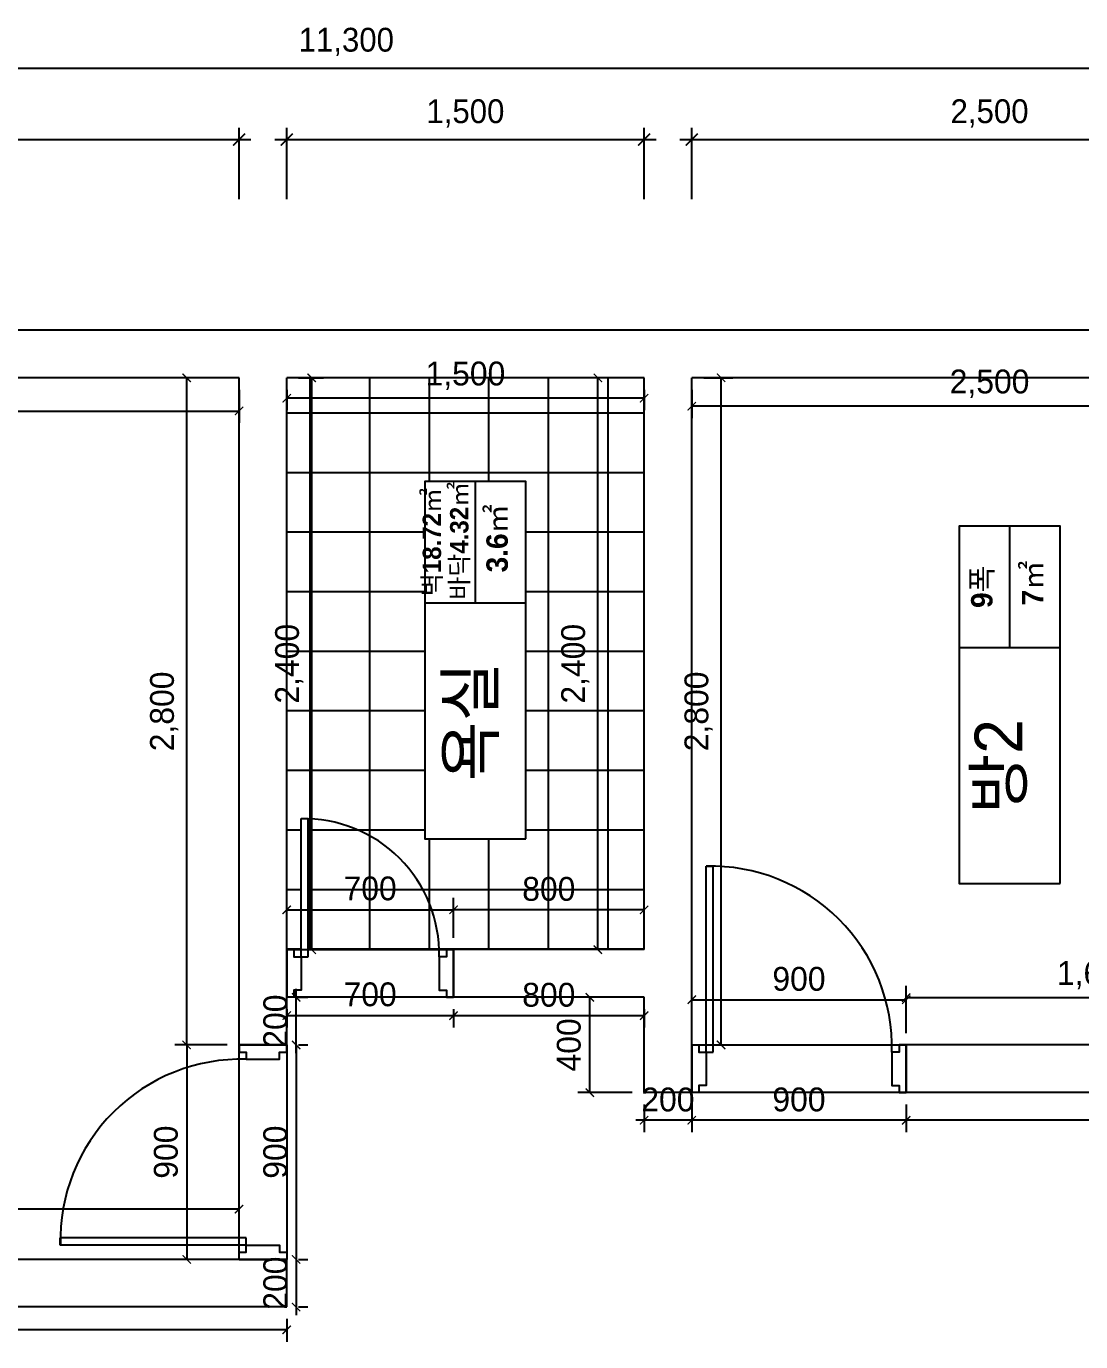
# Model space of a CAD drawing. Header units: inches. Extents: x 261411 to 598054, y 5888 to 34411.
# Drawn here: x 290924 to 295350, y 28890 to 34411 of the extents above; entities that cross this region are included whole.
import ezdxf
from ezdxf.enums import TextEntityAlignment as Align

# ---------------------------------------------------------------- set-up
doc = ezdxf.new("R2010")
doc.units = ezdxf.units.IN
doc.header["$LTSCALE"] = 50
doc.header["$MEASUREMENT"] = 0
for name, color, linetype in [('02-WAL', 2, 'Continuous'), ('03-TEXT', 3, 'Continuous'), ('04-WIN TEXT', 4, 'Continuous'), ('07-DIM', 5, 'Continuous'), ('07-DIM WAL', 5, 'Continuous'), ('08-HAT', 8, 'Continuous'), ('253', 253, 'Continuous'), ('도면층2', 2, 'Continuous'), ('도면층4', 4, 'Continuous'), ('도면층5', 5, 'Continuous')]:
    doc.layers.add(name, color=color, linetype=linetype)
doc.styles.add('HY 울릉도 L', font='')
doc.styles.add('넥슨고딕', font='NEXONLv1GothicBold.ttf')
doc.styles.add('마감재', font='stylu.ttf')
doc.styles.add('코레일둥고', font='Korail_Round_Gothic_Medium.ttf')
doc.styles.get('HY 울릉도 L').set_extended_font_data('HY울릉도L')
doc.dimstyles.new('50', dxfattribs={"dimscale": 50, "dimtxt": 2, "dimasz": 1, "dimexe": 1, "dimexo": 1, "dimgap": 1, "dimtad": 1, "dimdec": 0, "dimrnd": 0.05, "dimdsep": 46, "dimlunit": 6, "dimtxsty": 'HY 울릉도 L', "dimblk": 'ARCHTICK', "dimcen": 2.5, "dimdle": 1, "dimclrd": 133, "dimclre": 133, "dimclrt": 30, "dimadec": 0, "dimazin": 0, "dimtfac": 1, "dimtdec": 0, "dimtix": 1, "dimtmove": 2, "dimatfit": 3, "dimldrblk": 'ARCHTICK', "dimfxl": 1, "dimlwd": -1, "dimlwe": -1, "dimarcsym": 0})
doc.dimstyles.new('벽치수 Copy of DIM-50', dxfattribs={"dimscale": 50, "dimtxt": 2, "dimasz": 0.7, "dimexe": 1, "dimexo": 1, "dimgap": 0.7, "dimtad": 1, "dimdec": 0, "dimzin": 1, "dimdsep": 46, "dimlunit": 6, "dimtxsty": '마감재', "dimblk": 'ARCHTICK', "dimcen": -0.09, "dimclrd": 256, "dimclre": 256, "dimclrt": 3, "dimadec": 0, "dimazin": 0, "dimtfac": 1, "dimtdec": 0, "dimtix": 1, "dimtmove": 2, "dimatfit": 0, "dimldrblk": 'ARCHTICK', "dimfxl": 1, "dimtolj": 1, "dimtzin": 0, "dimarcsym": 0})

# ---------------------------------------------------------------- blocks, each defined once
blk = doc.blocks.new('_ArchTick')
at = {"color": 0, "linetype": 'ByBlock', "const_width": 0.15}
blk.add_lwpolyline([(-0.5, -0.5), (0.5, 0.5)], dxfattribs=at)
blk = doc.blocks.new('*D60')
at = {"layer": '07-DIM', "color": 133}
for p, q in [((288117.1, 33685.4), (288117.1, 33985.4)), ((291817.1, 33685.4), (291817.1, 33985.4)), ((288067.1, 33935.4), (291867.1, 33935.4))]:
    blk.add_line(p, q, dxfattribs=at)
at = {"layer": 'Defpoints', "color": 0}
for p in [(291817.1, 33935.4), (288117.1, 33635.4), (291817.1, 33635.4)]:
    blk.add_point(p, dxfattribs=at)
at = {"layer": '07-DIM', "color": 133, "xscale": 50, "yscale": 50, "zscale": 50, "rotation": 180}
blk.add_blockref('_ArchTick', (288117.1, 33935.4), dxfattribs=at)
at = {"layer": '07-DIM', "color": 133, "xscale": 50, "yscale": 50, "zscale": 50}
blk.add_blockref('_ArchTick', (291817.1, 33935.4), dxfattribs=at)
at = {"layer": '07-DIM', "color": 30, "insert": (289967.1, 34045.4), "char_height": 100, "attachment_point": 5, "style": 'HY 울릉도 L'}
blk.add_mtext('3,700', dxfattribs=at)
blk = doc.blocks.new('*D61')
at = {"layer": '07-DIM', "color": 133}
for p, q in [((292017.1, 33685.4), (292017.1, 33985.4)), ((293517.1, 33685.4), (293517.1, 33985.4)), ((291967.1, 33935.4), (293567.1, 33935.4))]:
    blk.add_line(p, q, dxfattribs=at)
at = {"layer": 'Defpoints', "color": 0}
for p in [(293517.1, 33935.4), (292017.1, 33635.4), (293517.1, 33635.4)]:
    blk.add_point(p, dxfattribs=at)
at = {"layer": '07-DIM', "color": 133, "xscale": 50, "yscale": 50, "zscale": 50, "rotation": 180}
blk.add_blockref('_ArchTick', (292017.1, 33935.4), dxfattribs=at)
at = {"layer": '07-DIM', "color": 133, "xscale": 50, "yscale": 50, "zscale": 50}
blk.add_blockref('_ArchTick', (293517.1, 33935.4), dxfattribs=at)
at = {"layer": '07-DIM', "color": 30, "insert": (292767.1, 34045.3), "char_height": 100, "attachment_point": 5, "style": 'HY 울릉도 L'}
blk.add_mtext('1,500', dxfattribs=at)
blk = doc.blocks.new('*D62')
at = {"layer": '07-DIM', "color": 133}
for p, q in [((293717.1, 33685.4), (293717.1, 33985.4)), ((296217.1, 33685.4), (296217.1, 33985.4)), ((293667.1, 33935.4), (296267.1, 33935.4))]:
    blk.add_line(p, q, dxfattribs=at)
at = {"layer": 'Defpoints', "color": 0}
for p in [(296217.1, 33935.4), (293717.1, 33635.4), (296217.1, 33635.4)]:
    blk.add_point(p, dxfattribs=at)
at = {"layer": '07-DIM', "color": 133, "xscale": 50, "yscale": 50, "zscale": 50, "rotation": 180}
blk.add_blockref('_ArchTick', (293717.1, 33935.4), dxfattribs=at)
at = {"layer": '07-DIM', "color": 133, "xscale": 50, "yscale": 50, "zscale": 50}
blk.add_blockref('_ArchTick', (296217.1, 33935.4), dxfattribs=at)
at = {"layer": '07-DIM', "color": 30, "insert": (294967.1, 34045.3), "char_height": 100, "attachment_point": 5, "style": 'HY 울릉도 L'}
blk.add_mtext('2,500', dxfattribs=at)
blk = doc.blocks.new('*D66')
at = {"layer": '07-DIM', "color": 133}
for p, q in [((286567.1, 34235.4), (297967.1, 34235.4)), ((286617.1, 33685.4), (286617.1, 34285.4)), ((297917.1, 33685.4), (297917.1, 34285.4))]:
    blk.add_line(p, q, dxfattribs=at)
at = {"layer": 'Defpoints', "color": 0}
for p in [(297917.1, 34235.4), (286617.1, 33635.4), (297917.1, 33635.4)]:
    blk.add_point(p, dxfattribs=at)
at = {"layer": '07-DIM', "color": 133, "xscale": 50, "yscale": 50, "zscale": 50, "rotation": 180}
blk.add_blockref('_ArchTick', (286617.1, 34235.4), dxfattribs=at)
at = {"layer": '07-DIM', "color": 133, "xscale": 50, "yscale": 50, "zscale": 50}
blk.add_blockref('_ArchTick', (297917.1, 34235.4), dxfattribs=at)
at = {"layer": '07-DIM', "color": 30, "insert": (292267.1, 34345.4), "char_height": 100, "attachment_point": 5, "style": 'HY 울릉도 L'}
blk.add_mtext('11,300', dxfattribs=at)
blk = doc.blocks.new('*D95')
at = {"layer": '07-DIM WAL', "lineweight": -2}
for p, q in [((294617.1, 29885.4), (294617.1, 29768.9)), ((298117.1, 29885.4), (298117.1, 29768.9)), ((298117.1, 29818.9), (294617.1, 29818.9))]:
    blk.add_line(p, q, dxfattribs=at)
at = {"layer": 'Defpoints', "color": 0}
for p in [(294617.1, 29935.4), (298117.1, 29935.4), (294617.1, 29818.9)]:
    blk.add_point(p, dxfattribs=at)
at = {"layer": '07-DIM WAL', "lineweight": -2, "xscale": 35, "yscale": 35, "zscale": 35, "rotation": 180}
blk.add_blockref('_ArchTick', (294617.1, 29818.9), dxfattribs=at)
at = {"layer": '07-DIM WAL', "lineweight": -2, "xscale": 35, "yscale": 35, "zscale": 35}
blk.add_blockref('_ArchTick', (298117.1, 29818.9), dxfattribs=at)
at = {"layer": '07-DIM WAL', "color": 3, "insert": (296367.1, 29913.2), "char_height": 100, "attachment_point": 5, "style": '마감재'}
blk.add_mtext('\\A1;3,500', dxfattribs=at)
blk = doc.blocks.new('*D96')
at = {"layer": '07-DIM WAL', "lineweight": -2}
for p, q in [((293717.1, 29885.4), (293717.1, 29768.9)), ((294617.1, 29885.4), (294617.1, 29768.9)), ((294617.1, 29818.9), (293717.1, 29818.9))]:
    blk.add_line(p, q, dxfattribs=at)
at = {"layer": 'Defpoints', "color": 0}
for p in [(293717.1, 29935.4), (294617.1, 29935.4), (293717.1, 29818.9)]:
    blk.add_point(p, dxfattribs=at)
at = {"layer": '07-DIM WAL', "lineweight": -2, "xscale": 35, "yscale": 35, "zscale": 35, "rotation": 180}
blk.add_blockref('_ArchTick', (293717.1, 29818.9), dxfattribs=at)
at = {"layer": '07-DIM WAL', "lineweight": -2, "xscale": 35, "yscale": 35, "zscale": 35}
blk.add_blockref('_ArchTick', (294617.1, 29818.9), dxfattribs=at)
at = {"layer": '07-DIM WAL', "color": 3, "insert": (294167.1, 29905.9), "char_height": 100, "attachment_point": 5, "style": '마감재'}
blk.add_mtext('\\A1;900', dxfattribs=at)
blk = doc.blocks.new('*D97')
at = {"layer": '07-DIM WAL', "lineweight": -2}
for p, q in [((293517.1, 29885.4), (293517.1, 29768.9)), ((293717.1, 29885.4), (293717.1, 29768.9)), ((293752.1, 29818.9), (293482.1, 29818.9))]:
    blk.add_line(p, q, dxfattribs=at)
at = {"layer": 'Defpoints', "color": 0}
for p in [(293517.1, 29935.4), (293717.1, 29935.4), (293517.1, 29818.9)]:
    blk.add_point(p, dxfattribs=at)
at = {"layer": '07-DIM WAL', "lineweight": -2, "xscale": 35, "yscale": 35, "zscale": 35}
blk.add_blockref('_ArchTick', (293517.1, 29818.9), dxfattribs=at)
at = {"layer": '07-DIM WAL', "lineweight": -2, "xscale": 35, "yscale": 35, "zscale": 35, "rotation": 180}
blk.add_blockref('_ArchTick', (293717.1, 29818.9), dxfattribs=at)
at = {"layer": '07-DIM WAL', "color": 3, "insert": (293617.1, 29905.6), "char_height": 100, "attachment_point": 5, "style": '마감재'}
blk.add_mtext('\\A1;200', dxfattribs=at)
blk = doc.blocks.new('*D98')
at = {"layer": '07-DIM WAL', "lineweight": -2}
for p, q in [((293467.1, 30335.4), (293239.1, 30335.4)), ((293289.1, 29935.4), (293289.1, 30335.4)), ((293467.1, 29935.4), (293239.1, 29935.4))]:
    blk.add_line(p, q, dxfattribs=at)
at = {"layer": 'Defpoints', "color": 0}
for p in [(293289.1, 30335.4), (293517.1, 30335.4), (293517.1, 29935.4)]:
    blk.add_point(p, dxfattribs=at)
at = {"layer": '07-DIM WAL', "lineweight": -2, "xscale": 35, "yscale": 35, "zscale": 35}
for p, rotation in [((293289.1, 30335.4), 90), ((293289.1, 29935.4), 270)]:
    blk.add_blockref('_ArchTick', p, dxfattribs=dict(at, rotation=rotation))
at = {"layer": '07-DIM WAL', "color": 3, "insert": (293201.5, 30135.4), "char_height": 100, "attachment_point": 5, "rotation": 90, "style": '마감재'}
blk.add_mtext('\\A1;400', dxfattribs=at)
blk = doc.blocks.new('*D99')
at = {"layer": '07-DIM WAL', "lineweight": -2}
for p, q in [((292717.1, 30285.4), (292717.1, 30208.1)), ((293517.1, 30258.1), (292717.1, 30258.1)), ((293517.1, 30285.4), (293517.1, 30208.1))]:
    blk.add_line(p, q, dxfattribs=at)
at = {"layer": 'Defpoints', "color": 0}
for p in [(292717.1, 30335.4), (293517.1, 30335.4), (292717.1, 30258.1)]:
    blk.add_point(p, dxfattribs=at)
at = {"layer": '07-DIM WAL', "lineweight": -2, "xscale": 35, "yscale": 35, "zscale": 35, "rotation": 180}
blk.add_blockref('_ArchTick', (292717.1, 30258.1), dxfattribs=at)
at = {"layer": '07-DIM WAL', "lineweight": -2, "xscale": 35, "yscale": 35, "zscale": 35}
blk.add_blockref('_ArchTick', (293517.1, 30258.1), dxfattribs=at)
at = {"layer": '07-DIM WAL', "color": 3, "insert": (293117.1, 30345.2), "char_height": 100, "attachment_point": 5, "style": '마감재'}
blk.add_mtext('\\A1;800', dxfattribs=at)
blk = doc.blocks.new('*D100')
at = {"layer": '07-DIM WAL', "lineweight": -2}
for p, q in [((292017.1, 30285.4), (292017.1, 30208.1)), ((292717.1, 30258.1), (292017.1, 30258.1)), ((292717.1, 30285.4), (292717.1, 30208.1))]:
    blk.add_line(p, q, dxfattribs=at)
at = {"layer": 'Defpoints', "color": 0}
for p in [(292017.1, 30335.4), (292717.1, 30335.4), (292017.1, 30258.1)]:
    blk.add_point(p, dxfattribs=at)
at = {"layer": '07-DIM WAL', "lineweight": -2, "xscale": 35, "yscale": 35, "zscale": 35, "rotation": 180}
blk.add_blockref('_ArchTick', (292017.1, 30258.1), dxfattribs=at)
at = {"layer": '07-DIM WAL', "lineweight": -2, "xscale": 35, "yscale": 35, "zscale": 35}
blk.add_blockref('_ArchTick', (292717.1, 30258.1), dxfattribs=at)
at = {"layer": '07-DIM WAL', "color": 3, "insert": (292367.1, 30347.1), "char_height": 100, "attachment_point": 5, "style": '마감재'}
blk.add_mtext('\\A1;700', dxfattribs=at)
blk = doc.blocks.new('*D101')
at = {"layer": '07-DIM WAL', "lineweight": -2}
for p, q in [((292056.4, 30100.4), (292056.4, 30370.4)), ((292067.1, 30335.4), (292106.4, 30335.4)), ((292067.1, 30135.4), (292106.4, 30135.4))]:
    blk.add_line(p, q, dxfattribs=at)
at = {"layer": 'Defpoints', "color": 0}
for p in [(292017.1, 30335.4), (292056.4, 30335.4), (292017.1, 30135.4)]:
    blk.add_point(p, dxfattribs=at)
at = {"layer": '07-DIM WAL', "lineweight": -2, "xscale": 35, "yscale": 35, "zscale": 35}
for p, rotation in [((292056.4, 30335.4), 270), ((292056.4, 30135.4), 90)]:
    blk.add_blockref('_ArchTick', p, dxfattribs=dict(at, rotation=rotation))
at = {"layer": '07-DIM WAL', "color": 3, "insert": (291969.6, 30235.4), "char_height": 100, "attachment_point": 5, "rotation": 90, "style": '마감재'}
blk.add_mtext('\\A1;200', dxfattribs=at)
blk = doc.blocks.new('*D102')
at = {"layer": '07-DIM WAL', "lineweight": -2}
for p, q in [((292056.4, 30135.4), (292056.4, 29235.4)), ((292067.1, 30135.4), (292106.4, 30135.4)), ((292067.1, 29235.4), (292106.4, 29235.4))]:
    blk.add_line(p, q, dxfattribs=at)
at = {"layer": 'Defpoints', "color": 0}
for p in [(292017.1, 30135.4), (292017.1, 29235.4), (292056.4, 29235.4)]:
    blk.add_point(p, dxfattribs=at)
at = {"layer": '07-DIM WAL', "lineweight": -2, "xscale": 35, "yscale": 35, "zscale": 35}
for p, rotation in [((292056.4, 30135.4), 90), ((292056.4, 29235.4), 270)]:
    blk.add_blockref('_ArchTick', p, dxfattribs=dict(at, rotation=rotation))
at = {"layer": '07-DIM WAL', "color": 3, "insert": (291969.4, 29685.4), "char_height": 100, "attachment_point": 5, "rotation": 90, "style": '마감재'}
blk.add_mtext('\\A1;900', dxfattribs=at)
blk = doc.blocks.new('*D103')
at = {"layer": '07-DIM WAL', "lineweight": -2}
for p, q in [((292056.4, 29270.4), (292056.4, 29000.4)), ((292067.1, 29235.4), (292106.4, 29235.4)), ((292067.1, 29035.4), (292106.4, 29035.4))]:
    blk.add_line(p, q, dxfattribs=at)
at = {"layer": 'Defpoints', "color": 0}
for p in [(292017.1, 29235.4), (292017.1, 29035.4), (292056.4, 29035.4)]:
    blk.add_point(p, dxfattribs=at)
at = {"layer": '07-DIM WAL', "lineweight": -2, "xscale": 35, "yscale": 35, "zscale": 35}
for p, rotation in [((292056.4, 29235.4), 270), ((292056.4, 29035.4), 90)]:
    blk.add_blockref('_ArchTick', p, dxfattribs=dict(at, rotation=rotation))
at = {"layer": '07-DIM WAL', "color": 3, "insert": (291969.6, 29135.4), "char_height": 100, "attachment_point": 5, "rotation": 90, "style": '마감재'}
blk.add_mtext('\\A1;200', dxfattribs=at)
blk = doc.blocks.new('*D104')
at = {"layer": '07-DIM WAL', "lineweight": -2}
for p, q in [((288417.1, 28985.4), (288417.1, 28889.7)), ((292017.1, 28939.7), (288417.1, 28939.7)), ((292017.1, 28985.4), (292017.1, 28889.7))]:
    blk.add_line(p, q, dxfattribs=at)
at = {"layer": 'Defpoints', "color": 0}
for p in [(288417.1, 29035.4), (292017.1, 29035.4), (288417.1, 28939.7)]:
    blk.add_point(p, dxfattribs=at)
at = {"layer": '07-DIM WAL', "lineweight": -2, "xscale": 35, "yscale": 35, "zscale": 35, "rotation": 180}
blk.add_blockref('_ArchTick', (288417.1, 28939.7), dxfattribs=at)
at = {"layer": '07-DIM WAL', "lineweight": -2, "xscale": 35, "yscale": 35, "zscale": 35}
blk.add_blockref('_ArchTick', (292017.1, 28939.7), dxfattribs=at)
at = {"layer": '07-DIM WAL', "color": 3, "insert": (290217.1, 29034.1), "char_height": 100, "attachment_point": 5, "style": '마감재'}
blk.add_mtext('\\A1;3,600', dxfattribs=at)
blk = doc.blocks.new('*D136')
at = {"layer": '07-DIM WAL', "lineweight": -2}
for p, q in [((288117.1, 32885.4), (288117.1, 32746.1)), ((291817.1, 32885.4), (291817.1, 32746.1)), ((288117.1, 32796.1), (291817.1, 32796.1))]:
    blk.add_line(p, q, dxfattribs=at)
at = {"layer": 'Defpoints', "color": 0}
for p in [(288117.1, 32935.4), (291817.1, 32935.4), (291817.1, 32796.1)]:
    blk.add_point(p, dxfattribs=at)
at = {"layer": '07-DIM WAL', "lineweight": -2, "xscale": 35, "yscale": 35, "zscale": 35, "rotation": 180}
blk.add_blockref('_ArchTick', (288117.1, 32796.1), dxfattribs=at)
at = {"layer": '07-DIM WAL', "lineweight": -2, "xscale": 35, "yscale": 35, "zscale": 35}
blk.add_blockref('_ArchTick', (291817.1, 32796.1), dxfattribs=at)
at = {"layer": '07-DIM WAL', "color": 3, "insert": (289967.1, 32890.5), "char_height": 100, "attachment_point": 5, "style": '마감재'}
blk.add_mtext('\\A1;3,700', dxfattribs=at)
blk = doc.blocks.new('*D137')
at = {"layer": '07-DIM WAL', "lineweight": -2}
for p, q in [((291767.1, 32935.4), (291547.2, 32935.4)), ((291597.2, 30135.4), (291597.2, 32935.4)), ((291767.1, 30135.4), (291547.2, 30135.4))]:
    blk.add_line(p, q, dxfattribs=at)
at = {"layer": 'Defpoints', "color": 0}
for p in [(291597.2, 32935.4), (291817.1, 32935.4), (291817.1, 30135.4)]:
    blk.add_point(p, dxfattribs=at)
at = {"layer": '07-DIM WAL', "lineweight": -2, "xscale": 35, "yscale": 35, "zscale": 35}
for p, rotation in [((291597.2, 32935.4), 90), ((291597.2, 30135.4), 270)]:
    blk.add_blockref('_ArchTick', p, dxfattribs=dict(at, rotation=rotation))
at = {"layer": '07-DIM WAL', "color": 3, "insert": (291502.8, 31535.4), "char_height": 100, "attachment_point": 5, "rotation": 90, "style": '마감재'}
blk.add_mtext('\\A1;2,800', dxfattribs=at)
blk = doc.blocks.new('*D138')
at = {"layer": '07-DIM WAL', "lineweight": -2}
for p, q in [((291767.1, 30135.4), (291547.2, 30135.4)), ((291597.2, 30135.4), (291597.2, 29235.4)), ((291767.1, 29235.4), (291547.2, 29235.4))]:
    blk.add_line(p, q, dxfattribs=at)
at = {"layer": 'Defpoints', "color": 0}
for p in [(291817.1, 30135.4), (291597.2, 29235.4), (291817.1, 29235.4)]:
    blk.add_point(p, dxfattribs=at)
at = {"layer": '07-DIM WAL', "lineweight": -2, "xscale": 35, "yscale": 35, "zscale": 35}
for p, rotation in [((291597.2, 30135.4), 90), ((291597.2, 29235.4), 270)]:
    blk.add_blockref('_ArchTick', p, dxfattribs=dict(at, rotation=rotation))
at = {"layer": '07-DIM WAL', "color": 3, "insert": (291510.2, 29685.4), "char_height": 100, "attachment_point": 5, "rotation": 90, "style": '마감재'}
blk.add_mtext('\\A1;900', dxfattribs=at)
blk = doc.blocks.new('*D69')
at = {"layer": '07-DIM WAL', "lineweight": -2}
for p, q in [((288117.1, 29285.4), (288117.1, 29496.3)), ((291817.1, 29285.4), (291817.1, 29496.3)), ((291817.1, 29446.3), (288117.1, 29446.3))]:
    blk.add_line(p, q, dxfattribs=at)
at = {"layer": 'Defpoints', "color": 0}
for p in [(288117.1, 29446.3), (288117.1, 29235.4), (291817.1, 29235.4)]:
    blk.add_point(p, dxfattribs=at)
at = {"layer": '07-DIM WAL', "lineweight": -2, "xscale": 35, "yscale": 35, "zscale": 35, "rotation": 180}
blk.add_blockref('_ArchTick', (288117.1, 29446.3), dxfattribs=at)
at = {"layer": '07-DIM WAL', "lineweight": -2, "xscale": 35, "yscale": 35, "zscale": 35}
blk.add_blockref('_ArchTick', (291817.1, 29446.3), dxfattribs=at)
at = {"layer": '07-DIM WAL', "color": 3, "insert": (289967.1, 29540.6), "char_height": 100, "attachment_point": 5, "style": '마감재'}
blk.add_mtext('\\A1;3,700', dxfattribs=at)
blk = doc.blocks.new('*D139')
at = {"layer": '07-DIM WAL', "lineweight": -2}
for p, q in [((293767.1, 32935.4), (293890.2, 32935.4)), ((293840.2, 30135.4), (293840.2, 32935.4)), ((293767.1, 30135.4), (293890.2, 30135.4))]:
    blk.add_line(p, q, dxfattribs=at)
at = {"layer": 'Defpoints', "color": 0}
for p in [(293717.1, 32935.4), (293840.2, 32935.4), (293717.1, 30135.4)]:
    blk.add_point(p, dxfattribs=at)
at = {"layer": '07-DIM WAL', "lineweight": -2, "xscale": 35, "yscale": 35, "zscale": 35}
for p, rotation in [((293840.2, 32935.4), 90), ((293840.2, 30135.4), 270)]:
    blk.add_blockref('_ArchTick', p, dxfattribs=dict(at, rotation=rotation))
at = {"layer": '07-DIM WAL', "color": 3, "insert": (293745.9, 31535.4), "char_height": 100, "attachment_point": 5, "rotation": 90, "style": '마감재'}
blk.add_mtext('\\A1;2,800', dxfattribs=at)
blk = doc.blocks.new('*D140')
at = {"layer": '07-DIM WAL', "lineweight": -2}
for p, q in [((293717.1, 30185.4), (293717.1, 30375.1)), ((294617.1, 30185.4), (294617.1, 30375.1)), ((293717.1, 30325.1), (294617.1, 30325.1))]:
    blk.add_line(p, q, dxfattribs=at)
at = {"layer": 'Defpoints', "color": 0}
for p in [(294617.1, 30325.1), (293717.1, 30135.4), (294617.1, 30135.4)]:
    blk.add_point(p, dxfattribs=at)
at = {"layer": '07-DIM WAL', "lineweight": -2, "xscale": 35, "yscale": 35, "zscale": 35, "rotation": 180}
blk.add_blockref('_ArchTick', (293717.1, 30325.1), dxfattribs=at)
at = {"layer": '07-DIM WAL', "lineweight": -2, "xscale": 35, "yscale": 35, "zscale": 35}
blk.add_blockref('_ArchTick', (294617.1, 30325.1), dxfattribs=at)
at = {"layer": '07-DIM WAL', "color": 3, "insert": (294167.1, 30412.1), "char_height": 100, "attachment_point": 5, "style": '마감재'}
blk.add_mtext('\\A1;900', dxfattribs=at)
blk = doc.blocks.new('*D141')
at = {"layer": '07-DIM WAL', "lineweight": -2}
for p, q in [((294617.1, 30185.4), (294617.1, 30383.9)), ((296217.1, 30185.4), (296217.1, 30383.9)), ((294617.1, 30333.9), (296217.1, 30333.9))]:
    blk.add_line(p, q, dxfattribs=at)
at = {"layer": 'Defpoints', "color": 0}
for p in [(296217.1, 30333.9), (294617.1, 30135.4), (296217.1, 30135.4)]:
    blk.add_point(p, dxfattribs=at)
at = {"layer": '07-DIM WAL', "lineweight": -2, "xscale": 35, "yscale": 35, "zscale": 35, "rotation": 180}
blk.add_blockref('_ArchTick', (294617.1, 30333.9), dxfattribs=at)
at = {"layer": '07-DIM WAL', "lineweight": -2, "xscale": 35, "yscale": 35, "zscale": 35}
blk.add_blockref('_ArchTick', (296217.1, 30333.9), dxfattribs=at)
at = {"layer": '07-DIM WAL', "color": 3, "insert": (295417.1, 30428.3), "char_height": 100, "attachment_point": 5, "style": '마감재'}
blk.add_mtext('\\A1;1,600', dxfattribs=at)
blk = doc.blocks.new('*D145')
at = {"layer": '07-DIM WAL', "lineweight": -2}
for p, q in [((293717.1, 32885.4), (293717.1, 32766.5)), ((296217.1, 32885.4), (296217.1, 32766.5)), ((296217.1, 32816.5), (293717.1, 32816.5))]:
    blk.add_line(p, q, dxfattribs=at)
at = {"layer": 'Defpoints', "color": 0}
for p in [(293717.1, 32935.4), (296217.1, 32935.4), (293717.1, 32816.5)]:
    blk.add_point(p, dxfattribs=at)
at = {"layer": '07-DIM WAL', "lineweight": -2, "xscale": 35, "yscale": 35, "zscale": 35, "rotation": 180}
blk.add_blockref('_ArchTick', (293717.1, 32816.5), dxfattribs=at)
at = {"layer": '07-DIM WAL', "lineweight": -2, "xscale": 35, "yscale": 35, "zscale": 35}
blk.add_blockref('_ArchTick', (296217.1, 32816.5), dxfattribs=at)
at = {"layer": '07-DIM WAL', "color": 3, "insert": (294967.1, 32910.8), "char_height": 100, "attachment_point": 5, "style": '마감재'}
blk.add_mtext('\\A1;2,500', dxfattribs=at)
blk = doc.blocks.new('*D152')
at = {"layer": '07-DIM WAL', "lineweight": -2}
for p, q in [((292717.1, 30585.4), (292717.1, 30752.6)), ((293517.1, 30702.6), (292717.1, 30702.6)), ((293517.1, 30585.4), (293517.1, 30752.6))]:
    blk.add_line(p, q, dxfattribs=at)
at = {"layer": 'Defpoints', "color": 0}
for p in [(292717.1, 30702.6), (292717.1, 30535.4), (293517.1, 30535.4)]:
    blk.add_point(p, dxfattribs=at)
at = {"layer": '07-DIM WAL', "lineweight": -2, "xscale": 35, "yscale": 35, "zscale": 35, "rotation": 180}
blk.add_blockref('_ArchTick', (292717.1, 30702.6), dxfattribs=at)
at = {"layer": '07-DIM WAL', "lineweight": -2, "xscale": 35, "yscale": 35, "zscale": 35}
blk.add_blockref('_ArchTick', (293517.1, 30702.6), dxfattribs=at)
at = {"layer": '07-DIM WAL', "color": 3, "insert": (293117.1, 30789.7), "char_height": 100, "attachment_point": 5, "style": '마감재'}
blk.add_mtext('\\A1;800', dxfattribs=at)
blk = doc.blocks.new('*D153')
at = {"layer": '07-DIM WAL', "lineweight": -2}
for p, q in [((293467.1, 32935.4), (293272.9, 32935.4)), ((293322.9, 30535.4), (293322.9, 32935.4)), ((293467.1, 30535.4), (293272.9, 30535.4))]:
    blk.add_line(p, q, dxfattribs=at)
at = {"layer": 'Defpoints', "color": 0}
for p in [(293322.9, 32935.4), (293517.1, 32935.4), (293517.1, 30535.4)]:
    blk.add_point(p, dxfattribs=at)
at = {"layer": '07-DIM WAL', "lineweight": -2, "xscale": 35, "yscale": 35, "zscale": 35}
for p, rotation in [((293322.9, 32935.4), 90), ((293322.9, 30535.4), 270)]:
    blk.add_blockref('_ArchTick', p, dxfattribs=dict(at, rotation=rotation))
at = {"layer": '07-DIM WAL', "color": 3, "insert": (293228.5, 31735.4), "char_height": 100, "attachment_point": 5, "rotation": 90, "style": '마감재'}
blk.add_mtext('\\A1;2,400', dxfattribs=at)
blk = doc.blocks.new('*D154')
at = {"layer": '07-DIM WAL', "lineweight": -2}
for p, q in [((292017.1, 32885.4), (292017.1, 32799.9)), ((293517.1, 32885.4), (293517.1, 32799.9)), ((293517.1, 32849.9), (292017.1, 32849.9))]:
    blk.add_line(p, q, dxfattribs=at)
at = {"layer": 'Defpoints', "color": 0}
for p in [(292017.1, 32935.4), (293517.1, 32935.4), (292017.1, 32849.9)]:
    blk.add_point(p, dxfattribs=at)
at = {"layer": '07-DIM WAL', "lineweight": -2, "xscale": 35, "yscale": 35, "zscale": 35, "rotation": 180}
blk.add_blockref('_ArchTick', (292017.1, 32849.9), dxfattribs=at)
at = {"layer": '07-DIM WAL', "lineweight": -2, "xscale": 35, "yscale": 35, "zscale": 35}
blk.add_blockref('_ArchTick', (293517.1, 32849.9), dxfattribs=at)
at = {"layer": '07-DIM WAL', "color": 3, "insert": (292767.1, 32944.3), "char_height": 100, "attachment_point": 5, "style": '마감재'}
blk.add_mtext('\\A1;1,500', dxfattribs=at)
blk = doc.blocks.new('*D155')
at = {"layer": '07-DIM WAL', "lineweight": -2}
for p, q in [((292017.1, 30585.4), (292017.1, 30752.6)), ((292017.1, 30702.6), (292717.1, 30702.6)), ((292717.1, 30585.4), (292717.1, 30752.6))]:
    blk.add_line(p, q, dxfattribs=at)
at = {"layer": 'Defpoints', "color": 0}
for p in [(292717.1, 30702.6), (292017.1, 30535.4), (292717.1, 30535.4)]:
    blk.add_point(p, dxfattribs=at)
at = {"layer": '07-DIM WAL', "lineweight": -2, "xscale": 35, "yscale": 35, "zscale": 35, "rotation": 180}
blk.add_blockref('_ArchTick', (292017.1, 30702.6), dxfattribs=at)
at = {"layer": '07-DIM WAL', "lineweight": -2, "xscale": 35, "yscale": 35, "zscale": 35}
blk.add_blockref('_ArchTick', (292717.1, 30702.6), dxfattribs=at)
at = {"layer": '07-DIM WAL', "color": 3, "insert": (292367.1, 30791.6), "char_height": 100, "attachment_point": 5, "style": '마감재'}
blk.add_mtext('\\A1;700', dxfattribs=at)
blk = doc.blocks.new('*D156')
at = {"layer": '07-DIM WAL', "lineweight": -2}
for p, q in [((292067.1, 32935.4), (292172, 32935.4)), ((292122, 30535.4), (292122, 32935.4)), ((292067.1, 30535.4), (292172, 30535.4))]:
    blk.add_line(p, q, dxfattribs=at)
at = {"layer": 'Defpoints', "color": 0}
for p in [(292017.1, 32935.4), (292122, 32935.4), (292017.1, 30535.4)]:
    blk.add_point(p, dxfattribs=at)
at = {"layer": '07-DIM WAL', "lineweight": -2, "xscale": 35, "yscale": 35, "zscale": 35}
for p, rotation in [((292122, 32935.4), 90), ((292122, 30535.4), 270)]:
    blk.add_blockref('_ArchTick', p, dxfattribs=dict(at, rotation=rotation))
at = {"layer": '07-DIM WAL', "color": 3, "insert": (292027.7, 31735.4), "char_height": 100, "attachment_point": 5, "rotation": 90, "style": '마감재'}
blk.add_mtext('\\A1;2,400', dxfattribs=at)

msp = doc.modelspace()

# ---------------------------------------------------------------- hatches: boundary and pattern name
at = {"layer": '08-HAT'}
h = msp.add_hatch(dxfattribs=at)
h.set_pattern_fill('NET', color=256, scale=2000, angle=90)
h.set_pattern_definition([(90, (324365.73, -21461.7), (-250, 2e-14), []), (180, (324365.73, -21461.7), (-3e-14, -250), [])])
h.paths.add_polyline_path([(292017.1, 32935.4), (293517.1, 32935.4), (293517.1, 30535.4), (292717.1, 30535.4), (292687.1, 30535.4), (292656.9, 30535.4, 0.395834), (292107.1, 31084.7), (292107.1, 31085.4), (292077.1, 31085.4), (292077.1, 30535.4), (292017.1, 30535.4)])
h.paths.add_polyline_path([(292596.8, 31000.8), (293021.3, 31000.8), (293021.3, 32500.8), (292596.8, 32500.8)], flags=16)
h.paths.add_polyline_path([(292107.1, 31084.7, -0.395834), (292656.9, 30535.4), (292107.1, 30535.4)], flags=17)
h.paths.add_polyline_path([(292611.3, 31164.4), (292611.3, 31820.7), (292980.1, 31820.7), (292980.1, 31164.4)], flags=8)
h.paths.add_polyline_path([(292673.8, 31981.7), (292673.8, 32521.1), (292810.9, 32521.1), (292810.9, 31981.7)], flags=24)
h.paths.add_polyline_path([(292829.9, 32099.2), (292829.9, 32424.8), (292978.4, 32424.8), (292978.4, 32099.2)], flags=8)

# ---------------------------------------------------------------- linework, layer by layer
at = {"layer": '02-WAL'}
for p, q in [((297917.1, 33135.4), (286617.1, 33135.4)), ((291817.1, 32935.4), (288117.1, 32935.4)), ((291817.1, 30135.4), (291817.1, 32935.4)), ((293517.1, 32935.4), (292017.1, 32935.4)), ((292017.1, 30335.4), (292017.1, 32935.4)), ((293517.1, 30535.4), (293517.1, 32935.4)), ((296217.1, 32935.4), (293717.1, 32935.4)), ((293717.1, 29935.4), (293717.1, 32935.4)), ((293517.1, 30535.4), (292717.1, 30535.4)), ((292717.1, 30335.4), (292717.1, 30535.4)), ((292017.1, 30135.4), (292017.1, 30335.4)), ((293517.1, 30335.4), (292717.1, 30335.4)), ((293517.1, 29935.4), (293517.1, 30335.4)), ((292017.1, 30135.4), (291817.1, 30135.4)), ((296217.1, 30135.4), (294617.1, 30135.4)), ((294617.1, 29935.4), (294617.1, 30135.4)), ((293717.1, 29935.4), (293517.1, 29935.4)), ((298117.1, 29935.4), (294617.1, 29935.4)), ((292017.1, 29235.4), (288117.1, 29235.4)), ((292017.1, 29035.4), (292017.1, 29235.4)), ((292017.1, 29035.4), (288417.1, 29035.4))]:
    msp.add_line(p, q, dxfattribs=at)
at = {"layer": '04-WIN TEXT'}
msp.add_line((292077.1, 30505.4), (292077.1, 31085.4), dxfattribs=at)
at = {"layer": '253'}
for p, q in [((292809.1, 31991.2), (292809.1, 32500.8)), ((295051.9, 31803.2), (295051.9, 32312.9)), ((292596.8, 31991.2), (293021.3, 31991.2)), ((294839.6, 31803.2), (295264.1, 31803.2))]:
    msp.add_line(p, q, dxfattribs=at)
for points in [[(293021.3, 31000.8), (293021.3, 32500.8), (292596.8, 32500.8), (292596.8, 31000.8)], [(295264.1, 30812.9), (295264.1, 32312.9), (294839.6, 32312.9), (294839.6, 30812.9)]]:
    msp.add_lwpolyline(points, close=True, dxfattribs=at)
at = {"layer": '도면층2'}
for p, q in [((292017.1, 30535.4), (292017.1, 30335.4)), ((292717.1, 30535.4), (292717.1, 30335.4)), ((291817.1, 30135.4), (292017.1, 30135.4)), ((293717.1, 30135.4), (293717.1, 29935.4)), ((294617.1, 30135.4), (294617.1, 29935.4)), ((291817.1, 29235.4), (292017.1, 29235.4))]:
    msp.add_line(p, q, dxfattribs=at)
at = {"layer": '도면층4'}
for p, q in [((292077.1, 31085.4), (292107.1, 31085.4)), ((292077.1, 30505.4), (292077.1, 31085.4)), ((292107.1, 30505.4), (292107.1, 31084.8)), ((293777.1, 30886), (293807.1, 30886)), ((293777.1, 30105.4), (293777.1, 30886)), ((293807.1, 30105.4), (293807.1, 30885.4)), ((292017.1, 30335.4), (292017.1, 30535.4)), ((292017.1, 30535.4), (292717.1, 30535.4)), ((292017.1, 30535.4), (292017.1, 30335.4)), ((292717.1, 30535.4), (292717.1, 30335.4)), ((292077.1, 30505.4), (292107.1, 30505.4)), ((292717.1, 30335.4), (292017.1, 30335.4)), ((291817.1, 29235.4), (291817.1, 30135.4)), ((291817.1, 30135.4), (292017.1, 30135.4)), ((292017.1, 30135.4), (292017.1, 29235.4)), ((293717.1, 29935.4), (293717.1, 30135.4)), ((293717.1, 30135.4), (294617.1, 30135.4)), ((293717.1, 30135.4), (293717.1, 29935.4)), ((293777.1, 30105.4), (293807.1, 30105.4)), ((294617.1, 30135.4), (294617.1, 29935.4)), ((294617.1, 29935.4), (293717.1, 29935.4)), ((291066.5, 29295.4), (291066.5, 29325.4)), ((291847.1, 29325.4), (291067.1, 29325.4)), ((291847.1, 29295.4), (291847.1, 29325.4)), ((291847.1, 29295.4), (291066.5, 29295.4)), ((292017.1, 29235.4), (291817.1, 29235.4)), ((291817.1, 29235.4), (292017.1, 29235.4))]:
    msp.add_line(p, q, dxfattribs=at)
for points in [[(292017.1, 30535.4), (292047.1, 30535.4), (292047.1, 30505.4), (292077.1, 30505.4), (292077.1, 30365.4), (292047.1, 30365.4), (292047.1, 30335.4), (292017.1, 30335.4), (292017.1, 30535.4)], [(292717.1, 30535.4), (292687.1, 30535.4), (292687.1, 30505.4), (292657.1, 30505.4), (292657.1, 30365.4), (292687.1, 30365.4), (292687.1, 30335.4), (292717.1, 30335.4), (292717.1, 30535.4)], [(291817.1, 30135.4), (291817.1, 30105.4), (291847.1, 30105.4), (291847.1, 30075.4), (291987.1, 30075.4), (291987.1, 30105.4), (292017.1, 30105.4), (292017.1, 30135.4), (291817.1, 30135.4)], [(293717.1, 30135.4), (293747.1, 30135.4), (293747.1, 30105.4), (293777.1, 30105.4), (293777.1, 29965.4), (293747.1, 29965.4), (293747.1, 29935.4), (293717.1, 29935.4), (293717.1, 30135.4)], [(294617.1, 30135.4), (294587.1, 30135.4), (294587.1, 30105.4), (294557.1, 30105.4), (294557.1, 29965.4), (294587.1, 29965.4), (294587.1, 29935.4), (294617.1, 29935.4), (294617.1, 30135.4)], [(291817.1, 29235.4), (291817.1, 29265.4), (291847.1, 29265.4), (291847.1, 29295.4), (291987.1, 29295.4), (291987.1, 29265.4), (292017.1, 29265.4), (292017.1, 29235.4), (291817.1, 29235.4)]]:
    msp.add_lwpolyline(points, dxfattribs=at)
at = {"layer": '도면층5'}
for centre, radius, start, end in [((292089.4, 30517.2), 567.8, 358.809, 91.2459), ((293797.1, 30125.4), 760.2, 358.491, 91.509), ((291827.1, 29315.4), 760.2, 88.491, 181.509)]:
    msp.add_arc(centre, radius, start, end, dxfattribs=at)

# ---------------------------------------------------------------- texts
at = {"layer": '03-TEXT', "style": '넥슨고딕'}
msp.add_text('벽18.72㎡', height=77.17, rotation=90, dxfattribs=at).set_placement((292664.9, 32018.6))
at = {"layer": '03-TEXT'}
for s, height, style, p in [('바닥4.32㎡', 77.17, '넥슨고딕', (292779.8, 32251.4)), ('3.6㎡', 90, '넥슨고딕', (292945.1, 32262)), ('9폭', 90, '넥슨고딕', (294979.5, 32058.6)), ('7㎡', 90, '넥슨고딕', (295193.1, 32074)), ('욕실', 200, '코레일둥고', (292887.2, 31492.6)), ('방2', 200, '코레일둥고', (295104.5, 31304.6))]:
    msp.add_text(s, height=height, rotation=90, dxfattribs=dict(at, style=style)).set_placement(p, align=Align.CENTER)

# ---------------------------------------------------------------- dimensions: what is measured, and where the dimension line sits
at = {"layer": '07-DIM'}
for base, p1, p2, picture, middle in [((297917.1, 34235.4), (286617.1, 33635.4), (297917.1, 33635.4), '*D66', (292267.1, 34345.4)), ((291817.1, 33935.4), (288117.1, 33635.4), (291817.1, 33635.4), '*D60', (289967.1, 34045.4)), ((293517.1, 33935.4), (292017.1, 33635.4), (293517.1, 33635.4), '*D61', (292767.1, 34045.3)), ((296217.1, 33935.4), (293717.1, 33635.4), (296217.1, 33635.4), '*D62', (294967.1, 34045.3))]:
    dim = msp.add_linear_dim(base=base, p1=p1, p2=p2, dimstyle='50', override={"dimfxl": 0}, dxfattribs=at)
    dim.commit()
    dim.dimension.update_dxf_attribs({"geometry": picture, "text_midpoint": middle})
at = {"layer": '07-DIM WAL'}
for base, p1, p2, picture, middle in [((292017.1, 32849.9), (293517.1, 32935.4), (292017.1, 32935.4), '*D154', (292767.1, 32944.3)), ((293717.1, 32816.5), (296217.1, 32935.4), (293717.1, 32935.4), '*D145', (294967.1, 32910.8)), ((291817.1, 32796.1), (288117.1, 32935.4), (291817.1, 32935.4), '*D136', (289967.1, 32890.5)), ((292717.1, 30702.6), (292017.1, 30535.4), (292717.1, 30535.4), '*D155', (292367.1, 30791.6)), ((292717.1, 30702.6), (293517.1, 30535.4), (292717.1, 30535.4), '*D152', (293117.1, 30789.7)), ((294617.1, 30325.1), (293717.1, 30135.4), (294617.1, 30135.4), '*D140', (294167.1, 30412.1)), ((296217.1, 30333.9), (294617.1, 30135.4), (296217.1, 30135.4), '*D141', (295417.1, 30428.3)), ((292017.1, 30258.1), (292717.1, 30335.4), (292017.1, 30335.4), '*D100', (292367.1, 30347.1)), ((292717.1, 30258.1), (293517.1, 30335.4), (292717.1, 30335.4), '*D99', (293117.1, 30345.2)), ((293517.1, 29818.9), (293717.1, 29935.4), (293517.1, 29935.4), '*D97', (293617.1, 29905.6)), ((293717.1, 29818.9), (294617.1, 29935.4), (293717.1, 29935.4), '*D96', (294167.1, 29905.9)), ((294617.1, 29818.9), (298117.1, 29935.4), (294617.1, 29935.4), '*D95', (296367.1, 29913.2)), ((288117.1, 29446.3), (291817.1, 29235.4), (288117.1, 29235.4), '*D69', (289967.1, 29540.6)), ((288417.1, 28939.7), (292017.1, 29035.4), (288417.1, 29035.4), '*D104', (290217.1, 29034.1))]:
    dim = msp.add_linear_dim(base=base, p1=p1, p2=p2, dimstyle='벽치수 Copy of DIM-50', dxfattribs=at)
    dim.commit()
    dim.dimension.update_dxf_attribs({"geometry": picture, "text_midpoint": middle})
for base, p1, p2, picture, middle in [((291597.2, 32935.4), (291817.1, 30135.4), (291817.1, 32935.4), '*D137', (291502.8, 31535.4)), ((292122, 32935.4), (292017.1, 30535.4), (292017.1, 32935.4), '*D156', (292027.7, 31735.4)), ((293322.9, 32935.4), (293517.1, 30535.4), (293517.1, 32935.4), '*D153', (293228.5, 31735.4)), ((293840.2, 32935.4), (293717.1, 30135.4), (293717.1, 32935.4), '*D139', (293745.9, 31535.4)), ((292056.4, 30335.4), (292017.1, 30135.4), (292017.1, 30335.4), '*D101', (291969.6, 30235.4)), ((293289.1, 30335.4), (293517.1, 29935.4), (293517.1, 30335.4), '*D98', (293201.5, 30135.4)), ((291597.2, 29235.4), (291817.1, 30135.4), (291817.1, 29235.4), '*D138', (291510.2, 29685.4)), ((292056.4, 29235.4), (292017.1, 30135.4), (292017.1, 29235.4), '*D102', (291969.4, 29685.4)), ((292056.4, 29035.4), (292017.1, 29235.4), (292017.1, 29035.4), '*D103', (291969.6, 29135.4))]:
    dim = msp.add_linear_dim(base=base, p1=p1, p2=p2, angle=90, dimstyle='벽치수 Copy of DIM-50', dxfattribs=at)
    dim.commit()
    dim.dimension.update_dxf_attribs({"geometry": picture, "text_midpoint": middle})

doc.saveas('drawing.dxf')
